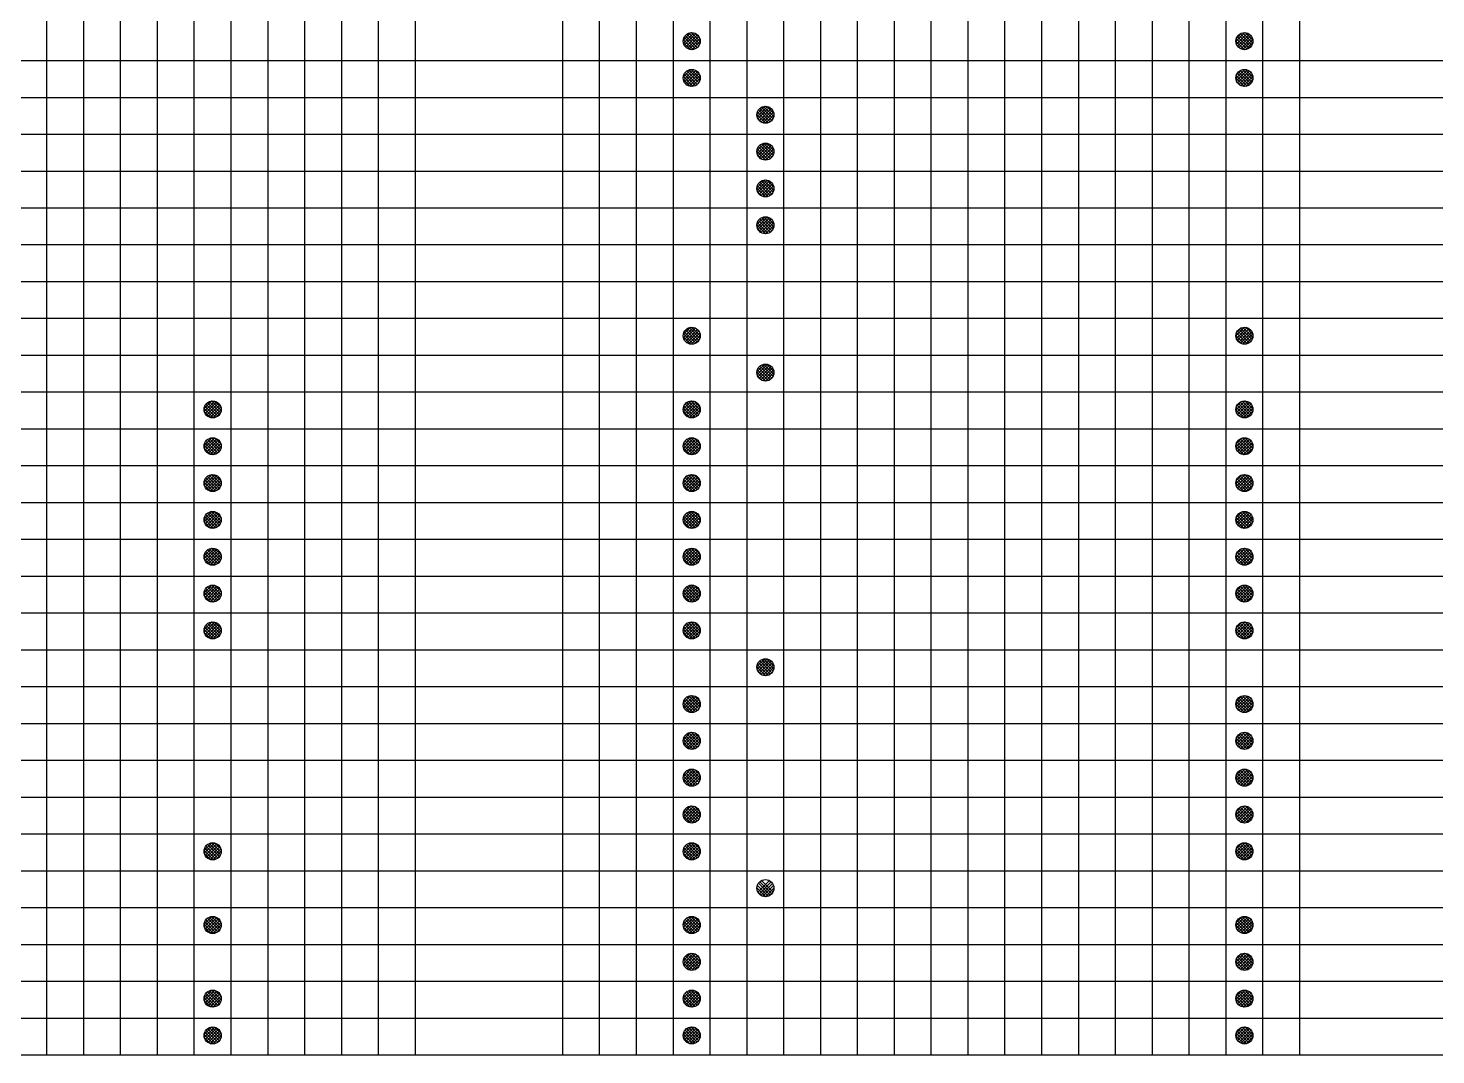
# Model space of a CAD drawing. Extents: x 290399 to 378179, y 5840 to 69216.
# Drawn here: x 312344 to 334119, y 5840 to 21731 of the extents above; entities that cross this region are included whole.
import ezdxf

# ---------------------------------------------------------------- set-up
doc = ezdxf.new("R2010")
doc.units = 0
doc.layers.get('0').update_dxf_attribs({"color": 4, "linetype": 'CONTINUOUS'})

msp = doc.modelspace()

# ---------------------------------------------------------------- linework, layer by layer
at = {"color": 2}
for p, q in [((318329, 66645), (318329, 5840)), ((320609, 66645), (320609, 5840)), ((332009, 66645), (332009, 5840)), ((322476, 21541), (322597, 21662)), ((322480, 21498), (322640, 21659)), ((322668, 21412), (322490, 21590)), ((322493, 21466), (322673, 21646)), ((322695, 21431), (322508, 21617)), ((322512, 21439), (322699, 21626)), ((322717, 21455), (322533, 21639)), ((322538, 21418), (322720, 21601)), ((322733, 21485), (322563, 21655)), ((322569, 21404), (322735, 21569)), ((322740, 21524), (322602, 21663)), ((322731, 21579), (322657, 21653)), ((331026, 21522), (331166, 21662)), ((331198, 21404), (331032, 21570)), ((331034, 21576), (331112, 21654)), ((331034, 21484), (331204, 21654)), ((331230, 21419), (331047, 21602)), ((331050, 21454), (331234, 21638)), ((331255, 21440), (331068, 21627)), ((331072, 21430), (331259, 21616)), ((331274, 21467), (331094, 21646)), ((331100, 21412), (331277, 21589)), ((331287, 21500), (331128, 21659)), ((331290, 21543), (331171, 21662)), ((322588, 21399), (322477, 21510)), ((322633, 21400), (322478, 21556)), ((322609, 21398), (322740, 21529)), ((331158, 21398), (331026, 21531)), ((331098, 21412), (331040, 21470)), ((331134, 21400), (331288, 21554)), ((331180, 21400), (331289, 21508)), ((322476, 20971), (322597, 21092)), ((322588, 20829), (322477, 20940)), ((322633, 20830), (322478, 20986)), ((322480, 20928), (322640, 21089)), ((322668, 20842), (322490, 21020)), ((322493, 20896), (322673, 21076)), ((322695, 20861), (322508, 21047)), ((322512, 20869), (322699, 21056)), ((322717, 20885), (322533, 21069)), ((322538, 20848), (322720, 21031)), ((322733, 20915), (322563, 21085)), ((322569, 20834), (322735, 20999)), ((322740, 20954), (322602, 21093)), ((322609, 20828), (322740, 20959)), ((322731, 21009), (322657, 21083)), ((331026, 20952), (331166, 21092)), ((331158, 20828), (331026, 20961)), ((331198, 20834), (331032, 21000)), ((331034, 20914), (331204, 21084)), ((331034, 21006), (331112, 21084)), ((331230, 20849), (331047, 21032)), ((331050, 20884), (331234, 21068)), ((331255, 20870), (331068, 21057)), ((331072, 20860), (331259, 21046)), ((331274, 20897), (331094, 21076)), ((331100, 20842), (331277, 21019)), ((331287, 20930), (331128, 21089)), ((331134, 20830), (331288, 20984)), ((331290, 20973), (331171, 21092)), ((331180, 20830), (331289, 20938)), ((331098, 20842), (331040, 20900)), ((323616, 20401), (323737, 20522)), ((323620, 20358), (323780, 20519)), ((323633, 20326), (323813, 20506)), ((323652, 20299), (323839, 20486)), ((323847, 20302), (323660, 20489)), ((323866, 20330), (323687, 20508)), ((323878, 20364), (323721, 20520)), ((323879, 20408), (323766, 20521)), ((323753, 20258), (323616, 20395)), ((323792, 20265), (323623, 20434)), ((323697, 20268), (323626, 20339)), ((323822, 20281), (323639, 20465)), ((323678, 20278), (323860, 20461)), ((323709, 20264), (323875, 20429)), ((323749, 20258), (323880, 20389)), ((323812, 20274), (323864, 20326)), ((323616, 19831), (323737, 19952)), ((323753, 19688), (323616, 19825)), ((323620, 19788), (323780, 19949)), ((323792, 19695), (323623, 19864)), ((323633, 19756), (323813, 19936)), ((323822, 19711), (323639, 19895)), ((323652, 19729), (323839, 19916)), ((323847, 19732), (323660, 19919)), ((323678, 19708), (323860, 19891)), ((323866, 19760), (323687, 19938)), ((323709, 19694), (323875, 19859)), ((323878, 19794), (323721, 19950)), ((323749, 19688), (323880, 19819)), ((323879, 19838), (323766, 19951)), ((323697, 19698), (323626, 19769)), ((323812, 19704), (323864, 19756)), ((323616, 19261), (323737, 19382)), ((323878, 19224), (323721, 19380)), ((323879, 19268), (323766, 19381)), ((323753, 19118), (323616, 19255)), ((323620, 19218), (323780, 19379)), ((323792, 19125), (323623, 19294)), ((323697, 19128), (323626, 19199)), ((323633, 19186), (323813, 19366)), ((323822, 19141), (323639, 19325)), ((323652, 19159), (323839, 19346)), ((323847, 19162), (323660, 19349)), ((323678, 19138), (323860, 19321)), ((323866, 19190), (323687, 19368)), ((323709, 19124), (323875, 19289)), ((323749, 19118), (323880, 19249)), ((323812, 19134), (323864, 19186)), ((323616, 18691), (323737, 18812)), ((323620, 18648), (323780, 18809)), ((323633, 18616), (323813, 18796)), ((323822, 18571), (323639, 18755)), ((323652, 18589), (323839, 18776)), ((323847, 18592), (323660, 18779)), ((323678, 18568), (323860, 18751)), ((323866, 18620), (323687, 18798)), ((323878, 18654), (323721, 18810)), ((323879, 18698), (323766, 18811)), ((323753, 18548), (323616, 18685)), ((323792, 18555), (323623, 18724)), ((323697, 18558), (323626, 18629)), ((323709, 18554), (323875, 18719)), ((323749, 18548), (323880, 18679)), ((323812, 18564), (323864, 18616)), ((322477, 16987), (322591, 17102)), ((322479, 16943), (322635, 17100)), ((322638, 16841), (322479, 17000)), ((322491, 16909), (322669, 17088)), ((322671, 16854), (322492, 17033)), ((322510, 16882), (322697, 17069)), ((322698, 16873), (322511, 17060)), ((322534, 16860), (322718, 17044)), ((322719, 16898), (322536, 17081)), ((322565, 16845), (322733, 17013)), ((322734, 16929), (322567, 17096)), ((322740, 16969), (322607, 17103)), ((322727, 17029), (322666, 17089)), ((331026, 16967), (331161, 17103)), ((331033, 16928), (331200, 17096)), ((331202, 16846), (331033, 17015)), ((331038, 17025), (331103, 17091)), ((331048, 16897), (331231, 17081)), ((331233, 16861), (331049, 17045)), ((331069, 16872), (331256, 17059)), ((331257, 16883), (331071, 17070)), ((331096, 16853), (331275, 17032)), ((331276, 16910), (331098, 17088)), ((331130, 16841), (331287, 16999)), ((331288, 16944), (331132, 17100)), ((331289, 16989), (331177, 17101)), ((322594, 16839), (322476, 16957)), ((322604, 16838), (322740, 16974)), ((322661, 16849), (322729, 16917)), ((331164, 16838), (331026, 16976)), ((331108, 16848), (331036, 16920)), ((331174, 16839), (331290, 16955)), ((323616, 16411), (323737, 16532)), ((323753, 16268), (323616, 16405)), ((323620, 16368), (323780, 16529)), ((323792, 16275), (323623, 16444)), ((323697, 16278), (323626, 16349)), ((323633, 16336), (323813, 16516)), ((323822, 16291), (323639, 16475)), ((323652, 16309), (323839, 16496)), ((323847, 16312), (323660, 16499)), ((323678, 16288), (323860, 16471)), ((323866, 16340), (323687, 16518)), ((323709, 16274), (323875, 16439)), ((323878, 16374), (323721, 16530)), ((323749, 16268), (323880, 16399)), ((323879, 16418), (323766, 16531)), ((323812, 16284), (323864, 16336)), ((315066, 15843), (315186, 15962)), ((315069, 15800), (315229, 15959)), ((315082, 15767), (315262, 15946)), ((315278, 15725), (315093, 15910)), ((315102, 15740), (315289, 15927)), ((315302, 15748), (315116, 15934)), ((315127, 15719), (315310, 15902)), ((315319, 15776), (315144, 15951)), ((315329, 15812), (315180, 15961)), ((315327, 15861), (315228, 15959)), ((322476, 15835), (322603, 15963)), ((322481, 15794), (322644, 15958)), ((322495, 15762), (322676, 15944)), ((322498, 15903), (322535, 15941)), ((322692, 15728), (322506, 15914)), ((322515, 15736), (322702, 15923)), ((322715, 15752), (322530, 15937)), ((322541, 15716), (322722, 15897)), ((322731, 15781), (322559, 15953)), ((322740, 15819), (322596, 15962)), ((322734, 15870), (322648, 15956)), ((331026, 15817), (331171, 15962)), ((331031, 15868), (331120, 15957)), ((331036, 15780), (331208, 15953)), ((331226, 15717), (331045, 15898)), ((331052, 15751), (331238, 15936)), ((331252, 15737), (331065, 15924)), ((331075, 15727), (331261, 15914)), ((331272, 15763), (331091, 15944)), ((331286, 15795), (331123, 15958)), ((331290, 15837), (331165, 15962)), ((331265, 15909), (331236, 15937)), ((315212, 15699), (315067, 15845)), ((315162, 15703), (315071, 15794)), ((315249, 15708), (315076, 15881)), ((315158, 15704), (315324, 15870)), ((315198, 15698), (315330, 15831)), ((315259, 15713), (315316, 15770)), ((322629, 15700), (322477, 15851)), ((322581, 15701), (322478, 15804)), ((322664, 15710), (322488, 15886)), ((322573, 15703), (322736, 15865)), ((322615, 15698), (322740, 15823)), ((322687, 15724), (322714, 15751)), ((331153, 15698), (331026, 15825)), ((331194, 15703), (331031, 15866)), ((331085, 15720), (331048, 15757)), ((331103, 15710), (331279, 15885)), ((331139, 15699), (331289, 15849)), ((331187, 15701), (331287, 15802)), ((315066, 15273), (315186, 15392)), ((315212, 15129), (315067, 15275)), ((315069, 15230), (315229, 15389)), ((315249, 15138), (315076, 15311)), ((315082, 15197), (315262, 15376)), ((315278, 15155), (315093, 15340)), ((315102, 15170), (315289, 15357)), ((315302, 15178), (315116, 15364)), ((315127, 15149), (315310, 15332)), ((315319, 15206), (315144, 15381)), ((315158, 15134), (315324, 15300)), ((315329, 15242), (315180, 15391)), ((315198, 15128), (315330, 15261)), ((315327, 15291), (315228, 15389)), ((322476, 15265), (322603, 15393)), ((322629, 15130), (322477, 15281)), ((322481, 15224), (322644, 15388)), ((322664, 15140), (322488, 15316)), ((322495, 15192), (322676, 15374)), ((322498, 15333), (322535, 15371)), ((322692, 15158), (322506, 15344)), ((322515, 15166), (322702, 15353)), ((322715, 15182), (322530, 15367)), ((322541, 15146), (322722, 15327)), ((322731, 15211), (322559, 15383)), ((322573, 15133), (322736, 15295)), ((322740, 15249), (322596, 15392)), ((322615, 15128), (322740, 15253)), ((322734, 15300), (322648, 15386)), ((331026, 15247), (331171, 15392)), ((331153, 15128), (331026, 15255)), ((331031, 15298), (331120, 15387)), ((331194, 15133), (331031, 15296)), ((331036, 15210), (331208, 15383)), ((331226, 15147), (331045, 15328)), ((331052, 15181), (331238, 15366)), ((331252, 15167), (331065, 15354)), ((331075, 15157), (331261, 15344)), ((331272, 15193), (331091, 15374)), ((331103, 15140), (331279, 15315)), ((331286, 15225), (331123, 15388)), ((331139, 15129), (331289, 15279)), ((331290, 15267), (331165, 15392)), ((331265, 15339), (331236, 15367)), ((315162, 15133), (315071, 15224)), ((315259, 15143), (315316, 15200)), ((322581, 15131), (322478, 15234)), ((322687, 15154), (322714, 15181)), ((331085, 15150), (331048, 15187)), ((331187, 15131), (331287, 15232)), ((315066, 14703), (315186, 14822)), ((315069, 14660), (315229, 14819)), ((315319, 14636), (315144, 14811)), ((315329, 14672), (315180, 14821)), ((315327, 14721), (315228, 14819)), ((322476, 14695), (322603, 14823)), ((322481, 14654), (322644, 14818)), ((322731, 14641), (322559, 14813)), ((322740, 14679), (322596, 14822)), ((322734, 14730), (322648, 14816)), ((331026, 14677), (331171, 14822)), ((331031, 14728), (331120, 14817)), ((331036, 14640), (331208, 14813)), ((331286, 14655), (331123, 14818)), ((331290, 14697), (331165, 14822)), ((315212, 14559), (315067, 14705)), ((315162, 14563), (315071, 14654)), ((315249, 14568), (315076, 14741)), ((315082, 14627), (315262, 14806)), ((315278, 14585), (315093, 14770)), ((315102, 14600), (315289, 14787)), ((315302, 14608), (315116, 14794)), ((315127, 14579), (315310, 14762)), ((315158, 14564), (315324, 14730)), ((315198, 14558), (315330, 14691)), ((315259, 14573), (315316, 14630)), ((322629, 14560), (322477, 14711)), ((322581, 14561), (322478, 14664)), ((322664, 14570), (322488, 14746)), ((322495, 14622), (322676, 14804)), ((322498, 14763), (322535, 14801)), ((322692, 14588), (322506, 14774)), ((322515, 14596), (322702, 14783)), ((322715, 14612), (322530, 14797)), ((322541, 14576), (322722, 14757)), ((322573, 14563), (322736, 14725)), ((322615, 14558), (322740, 14683)), ((322687, 14584), (322714, 14611)), ((331153, 14558), (331026, 14685)), ((331194, 14563), (331031, 14726)), ((331226, 14577), (331045, 14758)), ((331085, 14580), (331048, 14617)), ((331052, 14611), (331238, 14796)), ((331252, 14597), (331065, 14784)), ((331075, 14587), (331261, 14774)), ((331272, 14623), (331091, 14804)), ((331103, 14570), (331279, 14745)), ((331139, 14559), (331289, 14709)), ((331187, 14561), (331287, 14662)), ((331265, 14769), (331236, 14797)), ((315066, 14133), (315186, 14252)), ((315069, 14090), (315229, 14249)), ((315249, 13998), (315076, 14171)), ((315082, 14057), (315262, 14236)), ((315278, 14015), (315093, 14200)), ((315102, 14030), (315289, 14217)), ((315302, 14038), (315116, 14224)), ((315127, 14009), (315310, 14192)), ((315319, 14066), (315144, 14241)), ((315158, 13994), (315324, 14160)), ((315329, 14102), (315180, 14251)), ((315327, 14151), (315228, 14249)), ((322476, 14125), (322603, 14253)), ((322481, 14084), (322644, 14248)), ((322664, 14000), (322488, 14176)), ((322495, 14052), (322676, 14234)), ((322498, 14193), (322535, 14231)), ((322692, 14018), (322506, 14204)), ((322515, 14026), (322702, 14213)), ((322715, 14042), (322530, 14227)), ((322541, 14006), (322722, 14187)), ((322731, 14071), (322559, 14243)), ((322573, 13993), (322736, 14155)), ((322740, 14109), (322596, 14252)), ((322734, 14160), (322648, 14246)), ((331026, 14107), (331171, 14252)), ((331031, 14158), (331120, 14247)), ((331194, 13993), (331031, 14156)), ((331036, 14070), (331208, 14243)), ((331226, 14007), (331045, 14188)), ((331052, 14041), (331238, 14226)), ((331252, 14027), (331065, 14214)), ((331075, 14017), (331261, 14204)), ((331272, 14053), (331091, 14234)), ((331103, 14000), (331279, 14175)), ((331286, 14085), (331123, 14248)), ((331290, 14127), (331165, 14252)), ((331265, 14199), (331236, 14227)), ((315212, 13989), (315067, 14135)), ((315162, 13993), (315071, 14084)), ((315198, 13988), (315330, 14121)), ((315259, 14003), (315316, 14060)), ((322629, 13990), (322477, 14141)), ((322581, 13991), (322478, 14094)), ((322615, 13988), (322740, 14113)), ((322687, 14014), (322714, 14041)), ((331153, 13988), (331026, 14115)), ((331085, 14010), (331048, 14047)), ((331139, 13989), (331289, 14139)), ((331187, 13991), (331287, 14092)), ((315066, 13563), (315186, 13682)), ((315212, 13419), (315067, 13565)), ((315069, 13520), (315229, 13679)), ((315162, 13423), (315071, 13514)), ((315249, 13428), (315076, 13601)), ((315082, 13487), (315262, 13666)), ((315278, 13445), (315093, 13630)), ((315102, 13460), (315289, 13647)), ((315302, 13468), (315116, 13654)), ((315127, 13439), (315310, 13622)), ((315319, 13496), (315144, 13671)), ((315158, 13424), (315324, 13590)), ((315329, 13532), (315180, 13681)), ((315198, 13418), (315330, 13551)), ((315327, 13581), (315228, 13679)), ((322476, 13555), (322603, 13683)), ((322629, 13420), (322477, 13571)), ((322581, 13421), (322478, 13524)), ((322481, 13514), (322644, 13678)), ((322664, 13430), (322488, 13606)), ((322495, 13482), (322676, 13664)), ((322498, 13623), (322535, 13661)), ((322692, 13448), (322506, 13634)), ((322515, 13456), (322702, 13643)), ((322715, 13472), (322530, 13657)), ((322541, 13436), (322722, 13617)), ((322731, 13501), (322559, 13673)), ((322573, 13423), (322736, 13585)), ((322740, 13539), (322596, 13682)), ((322615, 13418), (322740, 13543)), ((322734, 13590), (322648, 13676)), ((331026, 13537), (331171, 13682)), ((331153, 13418), (331026, 13545)), ((331031, 13588), (331120, 13677)), ((331194, 13423), (331031, 13586)), ((331036, 13500), (331208, 13673)), ((331226, 13437), (331045, 13618)), ((331052, 13471), (331238, 13656)), ((331252, 13457), (331065, 13644)), ((331075, 13447), (331261, 13634)), ((331272, 13483), (331091, 13664)), ((331103, 13430), (331279, 13605)), ((331286, 13515), (331123, 13678)), ((331139, 13419), (331289, 13569)), ((331290, 13557), (331165, 13682)), ((331187, 13421), (331287, 13522)), ((331265, 13629), (331236, 13657)), ((315259, 13433), (315316, 13490)), ((322687, 13444), (322714, 13471)), ((331085, 13440), (331048, 13477)), ((315066, 12993), (315186, 13112)), ((315069, 12950), (315229, 13109)), ((315082, 12917), (315262, 13096)), ((315102, 12890), (315289, 13077)), ((315302, 12898), (315116, 13084)), ((315319, 12926), (315144, 13101)), ((315329, 12962), (315180, 13111)), ((315327, 13011), (315228, 13109)), ((322476, 12985), (322603, 13113)), ((322481, 12944), (322644, 13108)), ((322495, 12912), (322676, 13094)), ((322498, 13053), (322535, 13091)), ((322515, 12886), (322702, 13073)), ((322715, 12902), (322530, 13087)), ((322731, 12931), (322559, 13103)), ((322740, 12969), (322596, 13112)), ((322734, 13020), (322648, 13106)), ((331026, 12967), (331171, 13112)), ((331031, 13018), (331120, 13107)), ((331036, 12930), (331208, 13103)), ((331052, 12901), (331238, 13086)), ((331252, 12887), (331065, 13074)), ((331272, 12913), (331091, 13094)), ((331286, 12945), (331123, 13108)), ((331290, 12987), (331165, 13112)), ((331265, 13059), (331236, 13087)), ((315212, 12849), (315067, 12995)), ((315162, 12853), (315071, 12944)), ((315249, 12858), (315076, 13031)), ((315278, 12875), (315093, 13060)), ((315127, 12869), (315310, 13052)), ((315158, 12854), (315324, 13020)), ((315198, 12848), (315330, 12981)), ((315259, 12863), (315316, 12920)), ((322629, 12850), (322477, 13001)), ((322581, 12851), (322478, 12954)), ((322664, 12860), (322488, 13036)), ((322692, 12878), (322506, 13064)), ((322541, 12866), (322722, 13047)), ((322573, 12853), (322736, 13015)), ((322615, 12848), (322740, 12973)), ((322687, 12874), (322714, 12901)), ((331153, 12848), (331026, 12975)), ((331194, 12853), (331031, 13016)), ((331226, 12867), (331045, 13048)), ((331085, 12870), (331048, 12907)), ((331075, 12877), (331261, 13064)), ((331103, 12860), (331279, 13035)), ((331139, 12849), (331289, 12999)), ((331187, 12851), (331287, 12952)), ((315066, 12423), (315186, 12542)), ((315212, 12279), (315067, 12425)), ((315069, 12380), (315229, 12539)), ((315249, 12288), (315076, 12461)), ((315082, 12347), (315262, 12526)), ((315278, 12305), (315093, 12490)), ((315102, 12320), (315289, 12507)), ((315302, 12328), (315116, 12514)), ((315127, 12299), (315310, 12482)), ((315319, 12356), (315144, 12531)), ((315158, 12284), (315324, 12450)), ((315329, 12392), (315180, 12541)), ((315327, 12441), (315228, 12539)), ((322476, 12415), (322603, 12543)), ((322629, 12280), (322477, 12431)), ((322481, 12374), (322644, 12538)), ((322664, 12290), (322488, 12466)), ((322495, 12342), (322676, 12524)), ((322498, 12483), (322535, 12521)), ((322692, 12308), (322506, 12494)), ((322515, 12316), (322702, 12503)), ((322715, 12332), (322530, 12517)), ((322541, 12296), (322722, 12477)), ((322731, 12361), (322559, 12533)), ((322573, 12283), (322736, 12445)), ((322740, 12399), (322596, 12542)), ((322734, 12450), (322648, 12536)), ((331026, 12397), (331171, 12542)), ((331031, 12448), (331120, 12537)), ((331194, 12283), (331031, 12446)), ((331036, 12360), (331208, 12533)), ((331226, 12297), (331045, 12478)), ((331052, 12331), (331238, 12516)), ((331252, 12317), (331065, 12504)), ((331075, 12307), (331261, 12494)), ((331272, 12343), (331091, 12524)), ((331103, 12290), (331279, 12465)), ((331286, 12375), (331123, 12538)), ((331139, 12279), (331289, 12429)), ((331290, 12417), (331165, 12542)), ((331265, 12489), (331236, 12517)), ((315162, 12283), (315071, 12374)), ((315198, 12278), (315330, 12411)), ((315259, 12293), (315316, 12350)), ((322581, 12281), (322478, 12384)), ((322615, 12278), (322740, 12403)), ((322687, 12304), (322714, 12331)), ((331153, 12278), (331026, 12405)), ((331085, 12300), (331048, 12337)), ((331187, 12281), (331287, 12382)), ((323616, 11851), (323737, 11972)), ((323753, 11708), (323616, 11845)), ((323620, 11808), (323780, 11969)), ((323792, 11715), (323623, 11884)), ((323697, 11718), (323626, 11789)), ((323633, 11776), (323813, 11956)), ((323822, 11731), (323639, 11915)), ((323652, 11749), (323839, 11936)), ((323847, 11752), (323660, 11939)), ((323678, 11728), (323860, 11911)), ((323866, 11780), (323687, 11958)), ((323709, 11714), (323875, 11879)), ((323878, 11814), (323721, 11970)), ((323749, 11708), (323880, 11839)), ((323879, 11858), (323766, 11971)), ((323812, 11724), (323864, 11776)), ((322476, 11281), (322597, 11402)), ((322480, 11238), (322640, 11399)), ((322668, 11152), (322490, 11330)), ((322493, 11206), (322673, 11386)), ((322695, 11171), (322508, 11357)), ((322512, 11179), (322699, 11366)), ((322717, 11195), (322533, 11379)), ((322538, 11158), (322720, 11341)), ((322733, 11225), (322563, 11395)), ((322740, 11264), (322602, 11403)), ((322731, 11319), (322657, 11393)), ((331026, 11262), (331166, 11402)), ((331034, 11316), (331112, 11394)), ((331034, 11224), (331204, 11394)), ((331230, 11159), (331047, 11342)), ((331050, 11194), (331234, 11378)), ((331255, 11180), (331068, 11367)), ((331072, 11170), (331259, 11356)), ((331274, 11207), (331094, 11386)), ((331100, 11152), (331277, 11329)), ((331287, 11240), (331128, 11399)), ((331290, 11283), (331171, 11402)), ((322588, 11139), (322477, 11250)), ((322633, 11140), (322478, 11296)), ((322569, 11144), (322735, 11309)), ((322609, 11138), (322740, 11269)), ((331158, 11138), (331026, 11271)), ((331198, 11144), (331032, 11310)), ((331098, 11152), (331040, 11210)), ((331134, 11140), (331288, 11294)), ((331180, 11140), (331289, 11248)), ((322476, 10711), (322597, 10832)), ((322588, 10569), (322477, 10680)), ((322633, 10570), (322478, 10726)), ((322480, 10668), (322640, 10829)), ((322668, 10582), (322490, 10760)), ((322493, 10636), (322673, 10816)), ((322695, 10601), (322508, 10787)), ((322512, 10609), (322699, 10796)), ((322717, 10625), (322533, 10809)), ((322538, 10588), (322720, 10771)), ((322733, 10655), (322563, 10825)), ((322569, 10574), (322735, 10739)), ((322740, 10694), (322602, 10833)), ((322609, 10568), (322740, 10699)), ((322731, 10749), (322657, 10823)), ((331026, 10692), (331166, 10832)), ((331158, 10568), (331026, 10701)), ((331198, 10574), (331032, 10740)), ((331034, 10746), (331112, 10824)), ((331034, 10654), (331204, 10824)), ((331230, 10589), (331047, 10772)), ((331050, 10624), (331234, 10808)), ((331255, 10610), (331068, 10797)), ((331072, 10600), (331259, 10786)), ((331274, 10637), (331094, 10816)), ((331100, 10582), (331277, 10759)), ((331287, 10670), (331128, 10829)), ((331134, 10570), (331288, 10724)), ((331290, 10713), (331171, 10832)), ((331180, 10570), (331289, 10678)), ((331098, 10582), (331040, 10640)), ((322476, 10141), (322597, 10262)), ((322480, 10098), (322640, 10259)), ((322493, 10066), (322673, 10246)), ((322717, 10055), (322533, 10239)), ((322733, 10085), (322563, 10255)), ((322740, 10124), (322602, 10263)), ((322731, 10179), (322657, 10253)), ((331026, 10122), (331166, 10262)), ((331034, 10176), (331112, 10254)), ((331034, 10084), (331204, 10254)), ((331050, 10054), (331234, 10238)), ((331274, 10067), (331094, 10246)), ((331287, 10100), (331128, 10259)), ((331290, 10143), (331171, 10262)), ((322588, 9999), (322477, 10110)), ((322633, 10000), (322478, 10156)), ((322668, 10012), (322490, 10190)), ((322695, 10031), (322508, 10217)), ((322512, 10039), (322699, 10226)), ((322538, 10018), (322720, 10201)), ((322569, 10004), (322735, 10169)), ((322609, 9998), (322740, 10129)), ((331158, 9998), (331026, 10131)), ((331198, 10004), (331032, 10170)), ((331098, 10012), (331040, 10070)), ((331230, 10019), (331047, 10202)), ((331255, 10040), (331068, 10227)), ((331072, 10030), (331259, 10216)), ((331100, 10012), (331277, 10189)), ((331134, 10000), (331288, 10154)), ((331180, 10000), (331289, 10108)), ((322476, 9571), (322597, 9692)), ((322633, 9430), (322478, 9586)), ((322480, 9528), (322640, 9689)), ((322668, 9442), (322490, 9620)), ((322493, 9496), (322673, 9676)), ((322695, 9461), (322508, 9647)), ((322512, 9469), (322699, 9656)), ((322717, 9485), (322533, 9669)), ((322538, 9448), (322720, 9631)), ((322733, 9515), (322563, 9685)), ((322569, 9434), (322735, 9599)), ((322740, 9554), (322602, 9693)), ((322731, 9609), (322657, 9683)), ((331026, 9552), (331166, 9692)), ((331198, 9434), (331032, 9600)), ((331034, 9514), (331204, 9684)), ((331034, 9606), (331112, 9684)), ((331230, 9449), (331047, 9632)), ((331050, 9484), (331234, 9668)), ((331255, 9470), (331068, 9657)), ((331072, 9460), (331259, 9646)), ((331274, 9497), (331094, 9676)), ((331100, 9442), (331277, 9619)), ((331287, 9530), (331128, 9689)), ((331134, 9430), (331288, 9584)), ((331290, 9573), (331171, 9692)), ((322588, 9429), (322477, 9540)), ((322609, 9428), (322740, 9559)), ((331158, 9428), (331026, 9561)), ((331098, 9442), (331040, 9500)), ((331180, 9430), (331289, 9538)), ((315066, 9003), (315186, 9122)), ((315212, 8859), (315067, 9005)), ((315069, 8960), (315229, 9119)), ((315162, 8863), (315071, 8954)), ((315249, 8868), (315076, 9041)), ((315082, 8927), (315262, 9106)), ((315278, 8885), (315093, 9070)), ((315102, 8900), (315289, 9087)), ((315302, 8908), (315116, 9094)), ((315127, 8879), (315310, 9062)), ((315319, 8936), (315144, 9111)), ((315158, 8864), (315324, 9030)), ((315329, 8972), (315180, 9121)), ((315198, 8858), (315330, 8991)), ((315327, 9021), (315228, 9119)), ((315259, 8873), (315316, 8930)), ((322476, 8995), (322603, 9123)), ((322629, 8860), (322477, 9011)), ((322581, 8861), (322478, 8964)), ((322481, 8954), (322644, 9118)), ((322664, 8870), (322488, 9046)), ((322495, 8922), (322676, 9104)), ((322498, 9063), (322535, 9101)), ((322692, 8888), (322506, 9074)), ((322515, 8896), (322702, 9083)), ((322715, 8912), (322530, 9097)), ((322541, 8876), (322722, 9057)), ((322731, 8941), (322559, 9113)), ((322573, 8863), (322736, 9025)), ((322740, 8979), (322596, 9122)), ((322615, 8858), (322740, 8983)), ((322734, 9030), (322648, 9116)), ((331026, 8977), (331171, 9122)), ((331153, 8858), (331026, 8985)), ((331031, 9028), (331120, 9117)), ((331194, 8863), (331031, 9026)), ((331036, 8940), (331208, 9113)), ((331226, 8877), (331045, 9058)), ((331052, 8911), (331238, 9096)), ((331252, 8897), (331065, 9084)), ((331075, 8887), (331261, 9074)), ((331272, 8923), (331091, 9104)), ((331103, 8870), (331279, 9045)), ((331286, 8955), (331123, 9118)), ((331139, 8859), (331289, 9009)), ((331290, 8997), (331165, 9122)), ((331187, 8861), (331287, 8962)), ((331265, 9069), (331236, 9097)), ((322687, 8884), (322714, 8911)), ((331085, 8880), (331048, 8917)), ((323633, 8356), (323813, 8536)), ((323822, 8311), (323639, 8495)), ((323652, 8329), (323839, 8516)), ((323847, 8332), (323660, 8519)), ((323866, 8360), (323687, 8538)), ((323753, 8288), (323616, 8425)), ((323792, 8295), (323623, 8464)), ((323697, 8298), (323626, 8369)), ((323678, 8308), (323860, 8491)), ((323709, 8294), (323875, 8459)), ((323749, 8288), (323880, 8419)), ((323812, 8304), (323864, 8356)), ((315066, 7863), (315186, 7982)), ((315212, 7719), (315067, 7865)), ((315069, 7820), (315229, 7979)), ((315249, 7728), (315076, 7901)), ((315082, 7787), (315262, 7966)), ((315278, 7745), (315093, 7930)), ((315102, 7760), (315289, 7947)), ((315302, 7768), (315116, 7954)), ((315127, 7739), (315310, 7922)), ((315319, 7796), (315144, 7971)), ((315158, 7724), (315324, 7890)), ((315329, 7832), (315180, 7981)), ((315198, 7718), (315330, 7851)), ((315327, 7881), (315228, 7979)), ((322476, 7855), (322603, 7983)), ((322629, 7720), (322477, 7871)), ((322481, 7814), (322644, 7978)), ((322664, 7730), (322488, 7906)), ((322495, 7782), (322676, 7964)), ((322498, 7923), (322535, 7961)), ((322692, 7748), (322506, 7934)), ((322515, 7756), (322702, 7943)), ((322715, 7772), (322530, 7957)), ((322541, 7736), (322722, 7917)), ((322731, 7801), (322559, 7973)), ((322573, 7723), (322736, 7885)), ((322740, 7839), (322596, 7982)), ((322615, 7718), (322740, 7843)), ((322734, 7890), (322648, 7976)), ((331026, 7837), (331171, 7982)), ((331153, 7718), (331026, 7845)), ((331031, 7888), (331120, 7977)), ((331194, 7723), (331031, 7886)), ((331036, 7800), (331208, 7973)), ((331226, 7737), (331045, 7918)), ((331052, 7771), (331238, 7956)), ((331252, 7757), (331065, 7944)), ((331075, 7747), (331261, 7934)), ((331272, 7783), (331091, 7964)), ((331103, 7730), (331279, 7905)), ((331286, 7815), (331123, 7978)), ((331139, 7719), (331289, 7869)), ((331290, 7857), (331165, 7982)), ((331265, 7929), (331236, 7957)), ((315162, 7723), (315071, 7814)), ((315259, 7733), (315316, 7790)), ((322581, 7721), (322478, 7824)), ((322687, 7744), (322714, 7771)), ((331085, 7740), (331048, 7777)), ((331187, 7721), (331287, 7822)), ((322477, 7297), (322591, 7412)), ((322479, 7253), (322635, 7410)), ((322734, 7239), (322567, 7406)), ((322740, 7279), (322607, 7413)), ((331026, 7277), (331161, 7413)), ((331033, 7238), (331200, 7406)), ((331288, 7254), (331132, 7410)), ((331289, 7299), (331177, 7411)), ((322594, 7149), (322476, 7267)), ((322638, 7151), (322479, 7310)), ((322491, 7219), (322669, 7398)), ((322671, 7164), (322492, 7343)), ((322510, 7192), (322697, 7379)), ((322698, 7183), (322511, 7370)), ((322534, 7170), (322718, 7354)), ((322719, 7208), (322536, 7391)), ((322565, 7155), (322733, 7323)), ((322604, 7148), (322740, 7284)), ((322661, 7159), (322729, 7227)), ((322727, 7339), (322666, 7399)), ((331164, 7148), (331026, 7286)), ((331202, 7156), (331033, 7325)), ((331108, 7158), (331036, 7230)), ((331038, 7335), (331103, 7401)), ((331048, 7207), (331231, 7391)), ((331233, 7171), (331049, 7355)), ((331069, 7182), (331256, 7369)), ((331257, 7193), (331071, 7380)), ((331096, 7163), (331275, 7342)), ((331276, 7220), (331098, 7398)), ((331130, 7151), (331287, 7309)), ((331174, 7149), (331290, 7265)), ((315066, 6723), (315186, 6842)), ((315069, 6680), (315229, 6839)), ((315249, 6588), (315076, 6761)), ((315082, 6647), (315262, 6826)), ((315278, 6605), (315093, 6790)), ((315102, 6620), (315289, 6807)), ((315302, 6628), (315116, 6814)), ((315127, 6599), (315310, 6782)), ((315319, 6656), (315144, 6831)), ((315158, 6584), (315324, 6750)), ((315329, 6692), (315180, 6841)), ((315327, 6741), (315228, 6839)), ((322476, 6715), (322603, 6843)), ((322481, 6674), (322644, 6838)), ((322664, 6590), (322488, 6766)), ((322495, 6642), (322676, 6824)), ((322498, 6783), (322535, 6821)), ((322692, 6608), (322506, 6794)), ((322515, 6616), (322702, 6803)), ((322715, 6632), (322530, 6817)), ((322541, 6596), (322722, 6777)), ((322731, 6661), (322559, 6833)), ((322740, 6699), (322596, 6842)), ((322734, 6750), (322648, 6836)), ((331026, 6697), (331171, 6842)), ((331031, 6748), (331120, 6837)), ((331036, 6660), (331208, 6833)), ((331226, 6597), (331045, 6778)), ((331052, 6631), (331238, 6816)), ((331252, 6617), (331065, 6804)), ((331075, 6607), (331261, 6794)), ((331272, 6643), (331091, 6824)), ((331103, 6590), (331279, 6765)), ((331286, 6675), (331123, 6838)), ((331290, 6717), (331165, 6842)), ((331265, 6789), (331236, 6817)), ((315212, 6579), (315067, 6725)), ((315162, 6583), (315071, 6674)), ((315198, 6578), (315330, 6711)), ((315259, 6593), (315316, 6650)), ((322629, 6580), (322477, 6731)), ((322581, 6581), (322478, 6684)), ((322573, 6583), (322736, 6745)), ((322615, 6578), (322740, 6703)), ((322687, 6604), (322714, 6631)), ((331153, 6578), (331026, 6705)), ((331194, 6583), (331031, 6746)), ((331085, 6600), (331048, 6637)), ((331139, 6579), (331289, 6729)), ((331187, 6581), (331287, 6682)), ((315066, 6153), (315186, 6272)), ((315212, 6009), (315067, 6155)), ((315069, 6110), (315229, 6269)), ((315162, 6013), (315071, 6104)), ((315249, 6018), (315076, 6191)), ((315082, 6077), (315262, 6256)), ((315278, 6035), (315093, 6220)), ((315102, 6050), (315289, 6237)), ((315302, 6058), (315116, 6244)), ((315127, 6029), (315310, 6212)), ((315319, 6086), (315144, 6261)), ((315158, 6014), (315324, 6180)), ((315329, 6122), (315180, 6271)), ((315198, 6008), (315330, 6141)), ((315327, 6171), (315228, 6269)), ((322476, 6145), (322603, 6273)), ((322629, 6010), (322477, 6161)), ((322581, 6011), (322478, 6114)), ((322481, 6104), (322644, 6268)), ((322664, 6020), (322488, 6196)), ((322495, 6072), (322676, 6254)), ((322498, 6213), (322535, 6251)), ((322692, 6038), (322506, 6224)), ((322515, 6046), (322702, 6233)), ((322715, 6062), (322530, 6247)), ((322541, 6026), (322722, 6207)), ((322731, 6091), (322559, 6263)), ((322573, 6013), (322736, 6175)), ((322740, 6129), (322596, 6272)), ((322615, 6008), (322740, 6133)), ((322734, 6180), (322648, 6266)), ((331026, 6127), (331171, 6272)), ((331153, 6008), (331026, 6135)), ((331031, 6178), (331120, 6267)), ((331194, 6013), (331031, 6176)), ((331036, 6090), (331208, 6263)), ((331226, 6027), (331045, 6208)), ((331052, 6061), (331238, 6246)), ((331252, 6047), (331065, 6234)), ((331075, 6037), (331261, 6224)), ((331272, 6073), (331091, 6254)), ((331103, 6020), (331279, 6195)), ((331286, 6105), (331123, 6268)), ((331139, 6009), (331289, 6159)), ((331290, 6147), (331165, 6272)), ((331187, 6011), (331287, 6112)), ((331265, 6219), (331236, 6247)), ((315259, 6023), (315316, 6080)), ((322687, 6034), (322714, 6061)), ((331085, 6030), (331048, 6067)), ((290399, 5840), (378179, 5840))]:
    msp.add_line(p, q, dxfattribs=at)
at = {"color": 5}
for p, q in [((312629, 64935), (312629, 5840)), ((313199, 64935), (313199, 5840)), ((313769, 64935), (313769, 5840)), ((314339, 64935), (314339, 5840)), ((314909, 64935), (314909, 5840)), ((315479, 64935), (315479, 5840)), ((316049, 64935), (316049, 5840)), ((316619, 64935), (316619, 5840)), ((317189, 64935), (317189, 5840)), ((317759, 64935), (317759, 5840)), ((321179, 64935), (321179, 5840)), ((321749, 64935), (321749, 5840)), ((322319, 64935), (322319, 5840)), ((322889, 64935), (322889, 5840)), ((323459, 64935), (323459, 5840)), ((324029, 64935), (324029, 5840)), ((324599, 64935), (324599, 5840)), ((325169, 64935), (325169, 5840)), ((325739, 64935), (325739, 5840)), ((326309, 64935), (326309, 5840)), ((326879, 64935), (326879, 5840)), ((327449, 64935), (327449, 5840)), ((328019, 64935), (328019, 5840)), ((328589, 64935), (328589, 5840)), ((329159, 64935), (329159, 5840)), ((329729, 64935), (329729, 5840)), ((330299, 64935), (330299, 5840)), ((330869, 64935), (330869, 5840)), ((331439, 64935), (331439, 5840)), ((290399, 21230), (378179, 21230)), ((290399, 21230), (378179, 21230)), ((290399, 20660), (378179, 20660)), ((290399, 20090), (378179, 20090)), ((290399, 19520), (378179, 19520)), ((290399, 19520), (378179, 19520)), ((290399, 18950), (378179, 18950)), ((290399, 18950), (378179, 18950)), ((290399, 18380), (378179, 18380)), ((290399, 18380), (378179, 18380)), ((290399, 17810), (378179, 17810)), ((290399, 17810), (378179, 17810)), ((290399, 17240), (378179, 17240)), ((290399, 17240), (378179, 17240)), ((290399, 16670), (378179, 16670)), ((290399, 16100), (378179, 16100)), ((290399, 15530), (378179, 15530)), ((290399, 14960), (378179, 14960)), ((290399, 14390), (378179, 14390)), ((290399, 13820), (378179, 13820)), ((290399, 13250), (378179, 13250)), ((290399, 12680), (378179, 12680)), ((290399, 12110), (378179, 12110)), ((290399, 11540), (378179, 11540)), ((290399, 10970), (378179, 10970)), ((290399, 10400), (378179, 10400)), ((290399, 9830), (378179, 9830)), ((290399, 9260), (378179, 9260)), ((290399, 8690), (378179, 8690)), ((290399, 8120), (378179, 8120)), ((290399, 7550), (378179, 7550)), ((290399, 6980), (378179, 6980)), ((290399, 6410), (378179, 6410))]:
    msp.add_line(p, q, dxfattribs=at)
at = {"color": 2}
for centre in [(322608, 21530), (331158, 21530), (322608, 20960), (331158, 20960), (323748, 20390), (323748, 19820), (323748, 19250), (323748, 18680), (322608, 16970), (331158, 16970), (323748, 16400), (315198, 15830), (322608, 15830), (331158, 15830), (315198, 15260), (322608, 15260), (331158, 15260), (315198, 14690), (322608, 14690), (331158, 14690), (315198, 14120), (322608, 14120), (331158, 14120), (315198, 13550), (322608, 13550), (331158, 13550), (315198, 12980), (322608, 12980), (331158, 12980), (315198, 12410), (322608, 12410), (331158, 12410), (323748, 11840), (322608, 11270), (331158, 11270), (322608, 10700), (331158, 10700), (322608, 10130), (331158, 10130), (322608, 9560), (331158, 9560), (315198, 8990), (322608, 8990), (331158, 8990), (323748, 8420), (315198, 7850), (322608, 7850), (331158, 7850), (322608, 7280), (331158, 7280), (315198, 6710), (322608, 6710), (331158, 6710), (315198, 6140), (322608, 6140), (331158, 6140)]:
    msp.add_circle(centre, 132, dxfattribs=at)

doc.saveas('drawing.dxf')
